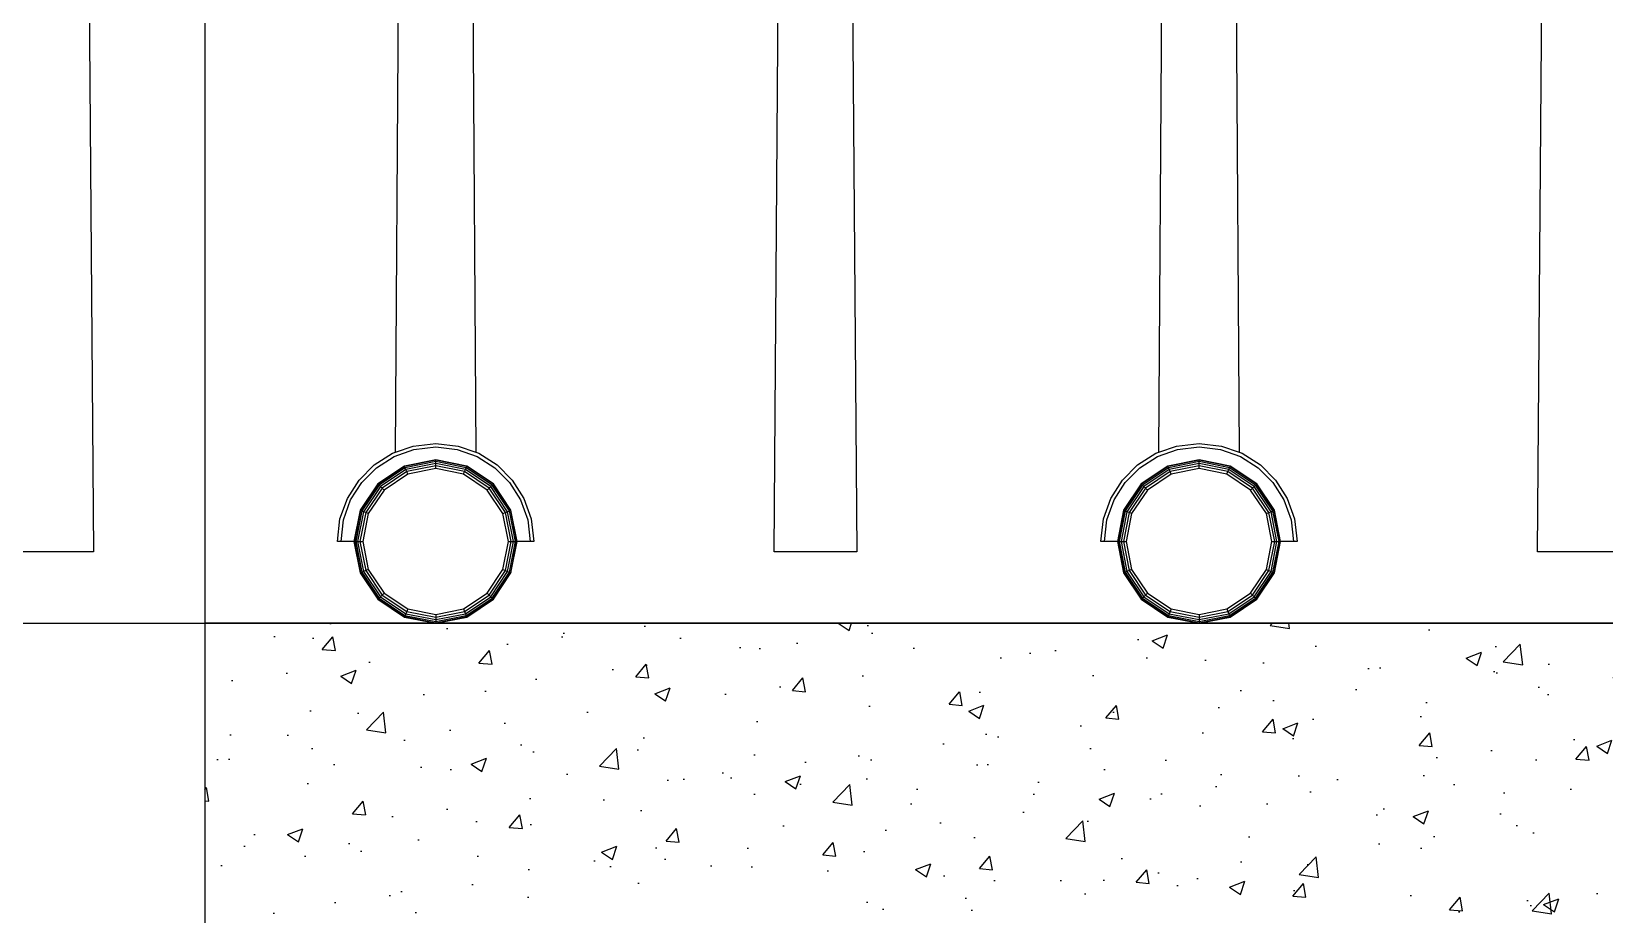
# Model space of a CAD drawing. Extents: x -2377130 to 293730, y -2 to 754590.
# Drawn here: x -2153169 to -2152089, y 516737 to 517344 of the extents above; entities that cross this region are included whole.
import ezdxf

# ---------------------------------------------------------------- set-up
doc = ezdxf.new("R2010")
doc.units = 0
doc.header["$LTSCALE"] = 1000
doc.header["$MEASUREMENT"] = 0
doc.layers.add('A-AXIS-SYMB', color=3, linetype='Continuous')
doc.layers.add('A-SFCE', color=30, linetype='Continuous')

# ---------------------------------------------------------------- blocks, each defined once
blk = doc.blocks.new('A$C4A4B1E4B')
at = {"color": 250}
for p, q in [((-1733.5, 133.6), (-1731.3, 454.6)), ((-1680.4, 455.5), (-1678.2, 133.6)), ((-1473.5, 65.3), (-1470.5, 457.4)), ((-1209.4, 133.6), (-1207.1, 454.6)), ((-1156.3, 455.5), (-1154.1, 133.6)), ((-949.4, 65.3), (-946.4, 457.4)), ((-1943.8, 452.6), (-1940.8, 65.3)), ((-1419.7, 452.6), (-1416.7, 65.3)), ((-1748, 124.9), (-1735.5, 132.9)), ((-1746.5, 123), (-1734.4, 130.7)), ((-1735.5, 132.9), (-1733.5, 133.6)), ((-1734.4, 130.7), (-1720.7, 135.5)), ((-1733.5, 133.6), (-1721.3, 137.9)), ((-1721.3, 137.9), (-1705.8, 139.7)), ((-1720.7, 135.5), (-1705.8, 137.3)), ((-1705.8, 139.7), (-1690.4, 137.9)), ((-1705.8, 137.3), (-1691, 135.5)), ((-1691, 135.5), (-1677.3, 130.7)), ((-1690.4, 137.9), (-1678.2, 133.6)), ((-1678.2, 133.6), (-1676.2, 132.9)), ((-1677.3, 130.7), (-1665.2, 123)), ((-1676.2, 132.9), (-1663.7, 124.9)), ((-1223.9, 124.9), (-1211.4, 132.9)), ((-1222.4, 123), (-1210.3, 130.7)), ((-1211.4, 132.9), (-1209.4, 133.6)), ((-1210.3, 130.7), (-1196.6, 135.5)), ((-1209.4, 133.6), (-1197.2, 137.9)), ((-1197.2, 137.9), (-1181.7, 139.7)), ((-1196.6, 135.5), (-1181.7, 137.3)), ((-1181.7, 139.7), (-1166.3, 137.9)), ((-1181.7, 137.3), (-1166.9, 135.5)), ((-1166.9, 135.5), (-1153.2, 130.7)), ((-1166.3, 137.9), (-1154.1, 133.6)), ((-1154.1, 133.6), (-1152.1, 132.9)), ((-1153.2, 130.7), (-1141.1, 123)), ((-1152.1, 132.9), (-1139.6, 124.9)), ((-1758.4, 114.5), (-1748, 124.9)), ((-1756.5, 112.9), (-1746.5, 123)), ((-1727.3, 124.1), (-1745.5, 111.9)), ((-1727.2, 123.8), (-1745.3, 111.7)), ((-1726.9, 123), (-1744.7, 111.1)), ((-1726.4, 121.8), (-1743.7, 110.2)), ((-1725.7, 120.3), (-1742.6, 109)), ((-1705.8, 128.4), (-1727.3, 124.1)), ((-1727.2, 123.8), (-1727.3, 124.1)), ((-1705.8, 128.1), (-1727.2, 123.8)), ((-1726.9, 123), (-1727.2, 123.8)), ((-1705.8, 127.2), (-1726.9, 123)), ((-1726.4, 121.8), (-1726.9, 123)), ((-1705.8, 125.9), (-1726.4, 121.8)), ((-1725.7, 120.3), (-1726.4, 121.8)), ((-1705.8, 124.2), (-1725.7, 120.3)), ((-1725, 118.6), (-1725.7, 120.3)), ((-1705.8, 122.4), (-1725, 118.6)), ((-1684.4, 124.1), (-1705.8, 128.4)), ((-1705.8, 128.1), (-1705.8, 128.4)), ((-1684.5, 123.8), (-1705.8, 128.1)), ((-1705.8, 127.2), (-1705.8, 128.1)), ((-1684.8, 123), (-1705.8, 127.2)), ((-1705.8, 125.9), (-1705.8, 127.2)), ((-1685.3, 121.8), (-1705.8, 125.9)), ((-1705.8, 124.2), (-1705.8, 125.9)), ((-1686, 120.3), (-1705.8, 124.2)), ((-1705.8, 122.4), (-1705.8, 124.2)), ((-1686.7, 118.6), (-1705.8, 122.4)), ((-1686.7, 118.6), (-1686, 120.3)), ((-1686, 120.3), (-1685.3, 121.8)), ((-1669.1, 109), (-1686, 120.3)), ((-1685.3, 121.8), (-1684.8, 123)), ((-1668, 110.2), (-1685.3, 121.8)), ((-1684.8, 123), (-1684.5, 123.8)), ((-1667, 111.1), (-1684.8, 123)), ((-1684.5, 123.8), (-1684.4, 124.1)), ((-1666.4, 111.7), (-1684.5, 123.8)), ((-1666.2, 111.9), (-1684.4, 124.1)), ((-1665.2, 123), (-1655.2, 112.9)), ((-1663.7, 124.9), (-1653.3, 114.5)), ((-1234.3, 114.5), (-1223.9, 124.9)), ((-1232.4, 112.9), (-1222.4, 123)), ((-1203.2, 124.1), (-1221.4, 111.9)), ((-1203.1, 123.8), (-1221.2, 111.7)), ((-1202.7, 123), (-1220.6, 111.1)), ((-1202.2, 121.8), (-1219.6, 110.2)), ((-1201.6, 120.3), (-1218.4, 109)), ((-1181.7, 128.4), (-1203.2, 124.1)), ((-1203.1, 123.8), (-1203.2, 124.1)), ((-1181.7, 128.1), (-1203.1, 123.8)), ((-1202.7, 123), (-1203.1, 123.8)), ((-1181.7, 127.2), (-1202.7, 123)), ((-1202.2, 121.8), (-1202.7, 123)), ((-1181.7, 125.9), (-1202.2, 121.8)), ((-1201.6, 120.3), (-1202.2, 121.8)), ((-1181.7, 124.2), (-1201.6, 120.3)), ((-1200.9, 118.6), (-1201.6, 120.3)), ((-1181.7, 122.4), (-1200.9, 118.6)), ((-1160.3, 124.1), (-1181.7, 128.4)), ((-1181.7, 128.1), (-1181.7, 128.4)), ((-1160.4, 123.8), (-1181.7, 128.1)), ((-1181.7, 127.2), (-1181.7, 128.1)), ((-1160.7, 123), (-1181.7, 127.2)), ((-1181.7, 125.9), (-1181.7, 127.2)), ((-1161.2, 121.8), (-1181.7, 125.9)), ((-1181.7, 124.2), (-1181.7, 125.9)), ((-1161.9, 120.3), (-1181.7, 124.2)), ((-1181.7, 122.4), (-1181.7, 124.2)), ((-1162.6, 118.6), (-1181.7, 122.4)), ((-1162.6, 118.6), (-1161.9, 120.3)), ((-1161.9, 120.3), (-1161.2, 121.8)), ((-1145, 109), (-1161.9, 120.3)), ((-1161.2, 121.8), (-1160.7, 123)), ((-1143.9, 110.2), (-1161.2, 121.8)), ((-1160.7, 123), (-1160.4, 123.8)), ((-1142.9, 111.1), (-1160.7, 123)), ((-1160.4, 123.8), (-1160.3, 124.1)), ((-1142.3, 111.7), (-1160.4, 123.8)), ((-1142.1, 111.9), (-1160.3, 124.1)), ((-1141.1, 123), (-1131.1, 112.9)), ((-1139.6, 124.9), (-1129.2, 114.5)), ((-1766.4, 101.9), (-1758.4, 114.5)), ((-1764.2, 100.9), (-1756.5, 112.9)), ((-1745.5, 111.9), (-1757.6, 93.8)), ((-1745.3, 111.7), (-1757.4, 93.6)), ((-1744.7, 111.1), (-1756.6, 93.3)), ((-1743.7, 110.2), (-1755.3, 92.8)), ((-1742.6, 109), (-1753.8, 92.2)), ((-1745.3, 111.7), (-1745.5, 111.9)), ((-1744.7, 111.1), (-1745.3, 111.7)), ((-1743.7, 110.2), (-1744.7, 111.1)), ((-1742.6, 109), (-1743.7, 110.2)), ((-1741.2, 107.7), (-1742.6, 109)), ((-1725, 118.6), (-1741.2, 107.7)), ((-1670.4, 107.7), (-1686.7, 118.6)), ((-1670.4, 107.7), (-1669.1, 109)), ((-1669.1, 109), (-1668, 110.2)), ((-1657.9, 92.2), (-1669.1, 109)), ((-1668, 110.2), (-1667, 111.1)), ((-1656.4, 92.8), (-1668, 110.2)), ((-1667, 111.1), (-1666.4, 111.7)), ((-1655.1, 93.3), (-1667, 111.1)), ((-1666.4, 111.7), (-1666.2, 111.9)), ((-1654.3, 93.6), (-1666.4, 111.7)), ((-1654.1, 93.8), (-1666.2, 111.9)), ((-1655.2, 112.9), (-1647.5, 100.9)), ((-1653.3, 114.5), (-1645.3, 101.9)), ((-1242.3, 101.9), (-1234.3, 114.5)), ((-1240.1, 100.9), (-1232.4, 112.9)), ((-1221.4, 111.9), (-1233.5, 93.8)), ((-1221.2, 111.7), (-1233.2, 93.6)), ((-1220.6, 111.1), (-1232.5, 93.3)), ((-1219.6, 110.2), (-1231.2, 92.8)), ((-1218.4, 109), (-1229.7, 92.2)), ((-1221.2, 111.7), (-1221.4, 111.9)), ((-1220.6, 111.1), (-1221.2, 111.7)), ((-1219.6, 110.2), (-1220.6, 111.1)), ((-1218.4, 109), (-1219.6, 110.2)), ((-1217.1, 107.7), (-1218.4, 109)), ((-1200.9, 118.6), (-1217.1, 107.7)), ((-1146.3, 107.7), (-1162.6, 118.6)), ((-1146.3, 107.7), (-1145, 109)), ((-1145, 109), (-1143.9, 110.2)), ((-1133.8, 92.2), (-1145, 109)), ((-1143.9, 110.2), (-1142.9, 111.1)), ((-1132.2, 92.8), (-1143.9, 110.2)), ((-1142.9, 111.1), (-1142.3, 111.7)), ((-1131, 93.3), (-1142.9, 111.1)), ((-1142.3, 111.7), (-1142.1, 111.9)), ((-1130.2, 93.6), (-1142.3, 111.7)), ((-1130, 93.8), (-1142.1, 111.9)), ((-1131.1, 112.9), (-1123.4, 100.9)), ((-1129.2, 114.5), (-1121.2, 101.9)), ((-1771.5, 87.8), (-1766.4, 101.9)), ((-1769.1, 87.2), (-1764.2, 100.9)), ((-1741.2, 107.7), (-1752.1, 91.5)), ((-1659.6, 91.5), (-1670.4, 107.7)), ((-1647.5, 100.9), (-1642.6, 87.2)), ((-1645.3, 101.9), (-1640.2, 87.8)), ((-1247.4, 87.8), (-1242.3, 101.9)), ((-1245, 87.2), (-1240.1, 100.9)), ((-1217.1, 107.7), (-1228, 91.5)), ((-1135.5, 91.5), (-1146.3, 107.7)), ((-1123.4, 100.9), (-1118.5, 87.2)), ((-1121.2, 101.9), (-1116.1, 87.8)), ((-1773.3, 72.3), (-1771.5, 87.8)), ((-1770.8, 72.3), (-1769.1, 87.2)), ((-1757.6, 93.8), (-1761.9, 72.3)), ((-1757.4, 93.6), (-1761.6, 72.3)), ((-1756.6, 93.3), (-1760.7, 72.3)), ((-1755.3, 92.8), (-1759.4, 72.3)), ((-1753.8, 92.2), (-1757.8, 72.3)), ((-1757.4, 93.6), (-1757.6, 93.8)), ((-1756.6, 93.3), (-1757.4, 93.6)), ((-1755.3, 92.8), (-1756.6, 93.3)), ((-1752.1, 91.5), (-1755.9, 72.3)), ((-1753.8, 92.2), (-1755.3, 92.8)), ((-1752.1, 91.5), (-1753.8, 92.2)), ((-1659.6, 91.5), (-1657.9, 92.2)), ((-1655.8, 72.3), (-1659.6, 91.5)), ((-1657.9, 92.2), (-1656.4, 92.8)), ((-1653.9, 72.3), (-1657.9, 92.2)), ((-1656.4, 92.8), (-1655.1, 93.3)), ((-1652.3, 72.3), (-1656.4, 92.8)), ((-1655.1, 93.3), (-1654.3, 93.6)), ((-1651, 72.3), (-1655.1, 93.3)), ((-1654.3, 93.6), (-1654.1, 93.8)), ((-1650.1, 72.3), (-1654.3, 93.6)), ((-1649.8, 72.3), (-1654.1, 93.8)), ((-1642.6, 87.2), (-1640.9, 72.3)), ((-1640.2, 87.8), (-1638.4, 72.3)), ((-1249.1, 72.3), (-1247.4, 87.8)), ((-1246.7, 72.3), (-1245, 87.2)), ((-1233.5, 93.8), (-1237.8, 72.3)), ((-1233.2, 93.6), (-1237.5, 72.3)), ((-1232.5, 93.3), (-1236.6, 72.3)), ((-1231.2, 92.8), (-1235.3, 72.3)), ((-1229.7, 92.2), (-1233.6, 72.3)), ((-1233.2, 93.6), (-1233.5, 93.8)), ((-1232.5, 93.3), (-1233.2, 93.6)), ((-1231.2, 92.8), (-1232.5, 93.3)), ((-1228, 91.5), (-1231.8, 72.3)), ((-1229.7, 92.2), (-1231.2, 92.8)), ((-1228, 91.5), (-1229.7, 92.2)), ((-1135.5, 91.5), (-1133.8, 92.2)), ((-1131.7, 72.3), (-1135.5, 91.5)), ((-1133.8, 92.2), (-1132.2, 92.8)), ((-1129.8, 72.3), (-1133.8, 92.2)), ((-1132.2, 92.8), (-1131, 93.3)), ((-1128.2, 72.3), (-1132.2, 92.8)), ((-1131, 93.3), (-1130.2, 93.6)), ((-1126.8, 72.3), (-1131, 93.3)), ((-1130.2, 93.6), (-1130, 93.8)), ((-1126, 72.3), (-1130.2, 93.6)), ((-1125.7, 72.3), (-1130, 93.8)), ((-1118.5, 87.2), (-1116.8, 72.3)), ((-1116.1, 87.8), (-1114.3, 72.3)), ((-1940.8, 65.3), (-1997.6, 65.3)), ((-1770.8, 72.3), (-1773.3, 72.3)), ((-1761.9, 72.3), (-1770.8, 72.3)), ((-1761.9, 72.3), (-1757.6, 50.9)), ((-1761.9, 72.3), (-1761.6, 72.3)), ((-1761.6, 72.3), (-1757.4, 51)), ((-1761.6, 72.3), (-1760.7, 72.3)), ((-1760.7, 72.3), (-1756.6, 51.3)), ((-1760.7, 72.3), (-1759.4, 72.3)), ((-1759.4, 72.3), (-1755.3, 51.8)), ((-1759.4, 72.3), (-1757.8, 72.3)), ((-1757.8, 72.3), (-1753.8, 52.5)), ((-1757.8, 72.3), (-1755.9, 72.3)), ((-1755.9, 72.3), (-1752.1, 53.2)), ((-1659.6, 53.2), (-1655.8, 72.3)), ((-1657.9, 52.5), (-1653.9, 72.3)), ((-1656.4, 51.8), (-1652.3, 72.3)), ((-1655.8, 72.3), (-1653.9, 72.3)), ((-1655.1, 51.3), (-1651, 72.3)), ((-1654.3, 51), (-1650.1, 72.3)), ((-1654.1, 50.9), (-1649.8, 72.3)), ((-1653.9, 72.3), (-1652.3, 72.3)), ((-1652.3, 72.3), (-1651, 72.3)), ((-1651, 72.3), (-1650.1, 72.3)), ((-1650.1, 72.3), (-1649.8, 72.3)), ((-1640.9, 72.3), (-1649.8, 72.3)), ((-1638.4, 72.3), (-1640.9, 72.3)), ((-1416.7, 65.3), (-1473.5, 65.3)), ((-1246.7, 72.3), (-1249.1, 72.3)), ((-1237.8, 72.3), (-1246.7, 72.3)), ((-1237.8, 72.3), (-1233.5, 50.9)), ((-1237.8, 72.3), (-1237.5, 72.3)), ((-1237.5, 72.3), (-1233.2, 51)), ((-1237.5, 72.3), (-1236.6, 72.3)), ((-1236.6, 72.3), (-1232.5, 51.3)), ((-1236.6, 72.3), (-1235.3, 72.3)), ((-1235.3, 72.3), (-1231.2, 51.8)), ((-1235.3, 72.3), (-1233.6, 72.3)), ((-1233.6, 72.3), (-1229.7, 52.5)), ((-1233.6, 72.3), (-1231.8, 72.3)), ((-1231.8, 72.3), (-1228, 53.2)), ((-1135.5, 53.2), (-1131.7, 72.3)), ((-1133.8, 52.5), (-1129.8, 72.3)), ((-1132.2, 51.8), (-1128.2, 72.3)), ((-1131.7, 72.3), (-1129.8, 72.3)), ((-1131, 51.3), (-1126.8, 72.3)), ((-1130.2, 51), (-1126, 72.3)), ((-1130, 50.9), (-1125.7, 72.3)), ((-1129.8, 72.3), (-1128.2, 72.3)), ((-1128.2, 72.3), (-1126.8, 72.3)), ((-1126.8, 72.3), (-1126, 72.3)), ((-1126, 72.3), (-1125.7, 72.3)), ((-1116.8, 72.3), (-1125.7, 72.3)), ((-1114.3, 72.3), (-1116.8, 72.3)), ((-892.6, 65.3), (-949.4, 65.3)), ((-1757.4, 51), (-1757.6, 50.9)), ((-1757.6, 50.9), (-1745.5, 32.7)), ((-1756.6, 51.3), (-1757.4, 51)), ((-1757.4, 51), (-1745.3, 32.9)), ((-1755.3, 51.8), (-1756.6, 51.3)), ((-1756.6, 51.3), (-1744.7, 33.5)), ((-1753.8, 52.5), (-1755.3, 51.8)), ((-1755.3, 51.8), (-1743.7, 34.4)), ((-1752.1, 53.2), (-1753.8, 52.5)), ((-1753.8, 52.5), (-1742.6, 35.6)), ((-1752.1, 53.2), (-1741.2, 36.9)), ((-1670.4, 36.9), (-1659.6, 53.2)), ((-1669.1, 35.6), (-1657.9, 52.5)), ((-1668, 34.4), (-1656.4, 51.8)), ((-1667, 33.5), (-1655.1, 51.3)), ((-1666.4, 32.9), (-1654.3, 51)), ((-1666.2, 32.7), (-1654.1, 50.9)), ((-1659.6, 53.2), (-1657.9, 52.5)), ((-1657.9, 52.5), (-1656.4, 51.8)), ((-1656.4, 51.8), (-1655.1, 51.3)), ((-1655.1, 51.3), (-1654.3, 51)), ((-1654.3, 51), (-1654.1, 50.9)), ((-1233.2, 51), (-1233.5, 50.9)), ((-1233.5, 50.9), (-1221.4, 32.7)), ((-1232.5, 51.3), (-1233.2, 51)), ((-1233.2, 51), (-1221.2, 32.9)), ((-1231.2, 51.8), (-1232.5, 51.3)), ((-1232.5, 51.3), (-1220.6, 33.5)), ((-1229.7, 52.5), (-1231.2, 51.8)), ((-1231.2, 51.8), (-1219.6, 34.4)), ((-1228, 53.2), (-1229.7, 52.5)), ((-1229.7, 52.5), (-1218.4, 35.6)), ((-1228, 53.2), (-1217.1, 36.9)), ((-1146.3, 36.9), (-1135.5, 53.2)), ((-1145, 35.6), (-1133.8, 52.5)), ((-1143.9, 34.4), (-1132.2, 51.8)), ((-1142.9, 33.5), (-1131, 51.3)), ((-1142.3, 32.9), (-1130.2, 51)), ((-1142.1, 32.7), (-1130, 50.9)), ((-1135.5, 53.2), (-1133.8, 52.5)), ((-1133.8, 52.5), (-1132.2, 51.8)), ((-1132.2, 51.8), (-1131, 51.3)), ((-1131, 51.3), (-1130.2, 51)), ((-1130.2, 51), (-1130, 50.9)), ((-1745.3, 32.9), (-1745.5, 32.7)), ((-1745.5, 32.7), (-1727.3, 20.5)), ((-1744.7, 33.5), (-1745.3, 32.9)), ((-1745.3, 32.9), (-1727.2, 20.8)), ((-1743.7, 34.4), (-1744.7, 33.5)), ((-1744.7, 33.5), (-1726.9, 21.6)), ((-1742.6, 35.6), (-1743.7, 34.4)), ((-1743.7, 34.4), (-1726.4, 22.8)), ((-1741.2, 36.9), (-1742.6, 35.6)), ((-1742.6, 35.6), (-1725.7, 24.4)), ((-1741.2, 36.9), (-1725, 26.1)), ((-1686.7, 26.1), (-1670.4, 36.9)), ((-1686, 24.4), (-1669.1, 35.6)), ((-1685.3, 22.8), (-1668, 34.4)), ((-1684.8, 21.6), (-1667, 33.5)), ((-1684.5, 20.8), (-1666.4, 32.9)), ((-1684.4, 20.5), (-1666.2, 32.7)), ((-1670.4, 36.9), (-1669.1, 35.6)), ((-1669.1, 35.6), (-1668, 34.4)), ((-1668, 34.4), (-1667, 33.5)), ((-1667, 33.5), (-1666.4, 32.9)), ((-1666.4, 32.9), (-1666.2, 32.7)), ((-1221.2, 32.9), (-1221.4, 32.7)), ((-1221.4, 32.7), (-1203.2, 20.5)), ((-1220.6, 33.5), (-1221.2, 32.9)), ((-1221.2, 32.9), (-1203.1, 20.8)), ((-1219.6, 34.4), (-1220.6, 33.5)), ((-1220.6, 33.5), (-1202.7, 21.6)), ((-1218.4, 35.6), (-1219.6, 34.4)), ((-1219.6, 34.4), (-1202.2, 22.8)), ((-1217.1, 36.9), (-1218.4, 35.6)), ((-1218.4, 35.6), (-1201.6, 24.4)), ((-1217.1, 36.9), (-1200.9, 26.1)), ((-1162.6, 26.1), (-1146.3, 36.9)), ((-1161.9, 24.4), (-1145, 35.6)), ((-1161.2, 22.8), (-1143.9, 34.4)), ((-1160.7, 21.6), (-1142.9, 33.5)), ((-1160.4, 20.8), (-1142.3, 32.9)), ((-1160.3, 20.5), (-1142.1, 32.7)), ((-1146.3, 36.9), (-1145, 35.6)), ((-1145, 35.6), (-1143.9, 34.4)), ((-1143.9, 34.4), (-1142.9, 33.5)), ((-1142.9, 33.5), (-1142.3, 32.9)), ((-1142.3, 32.9), (-1142.1, 32.7)), ((-1726.4, 22.8), (-1726.9, 21.6)), ((-1725.7, 24.4), (-1726.4, 22.8)), ((-1726.4, 22.8), (-1705.8, 18.7)), ((-1725, 26.1), (-1725.7, 24.4)), ((-1725.7, 24.4), (-1705.8, 20.4)), ((-1725, 26.1), (-1705.8, 22.3)), ((-1705.8, 22.3), (-1686.7, 26.1)), ((-1705.8, 20.4), (-1686, 24.4)), ((-1705.8, 18.7), (-1685.3, 22.8)), ((-1705.8, 22.3), (-1705.8, 20.4)), ((-1686.7, 26.1), (-1686, 24.4)), ((-1686, 24.4), (-1685.3, 22.8)), ((-1685.3, 22.8), (-1684.8, 21.6)), ((-1202.2, 22.8), (-1202.7, 21.6)), ((-1201.6, 24.4), (-1202.2, 22.8)), ((-1202.2, 22.8), (-1181.7, 18.7)), ((-1200.9, 26.1), (-1201.6, 24.4)), ((-1201.6, 24.4), (-1181.7, 20.4)), ((-1200.9, 26.1), (-1181.7, 22.3)), ((-1181.7, 22.3), (-1162.6, 26.1)), ((-1181.7, 20.4), (-1161.9, 24.4)), ((-1181.7, 18.7), (-1161.2, 22.8)), ((-1181.7, 22.3), (-1181.7, 20.4)), ((-1162.6, 26.1), (-1161.9, 24.4)), ((-1161.9, 24.4), (-1161.2, 22.8)), ((-1161.2, 22.8), (-1160.7, 21.6)), ((-1727.2, 20.8), (-1727.3, 20.5)), ((-1727.3, 20.5), (-1705.8, 16.3)), ((-1726.9, 21.6), (-1727.2, 20.8)), ((-1727.2, 20.8), (-1705.8, 16.6)), ((-1726.9, 21.6), (-1705.8, 17.4)), ((-1705.8, 17.4), (-1684.8, 21.6)), ((-1705.8, 16.6), (-1684.5, 20.8)), ((-1705.8, 16.3), (-1684.4, 20.5)), ((-1705.8, 20.4), (-1705.8, 18.7)), ((-1705.8, 18.7), (-1705.8, 17.4)), ((-1705.8, 17.4), (-1705.8, 16.6)), ((-1705.8, 16.6), (-1705.8, 16.3)), ((-1684.8, 21.6), (-1684.5, 20.8)), ((-1684.5, 20.8), (-1684.4, 20.5)), ((-1203.1, 20.8), (-1203.2, 20.5)), ((-1203.2, 20.5), (-1181.7, 16.3)), ((-1202.7, 21.6), (-1203.1, 20.8)), ((-1203.1, 20.8), (-1181.7, 16.6)), ((-1202.7, 21.6), (-1181.7, 17.4)), ((-1181.7, 17.4), (-1160.7, 21.6)), ((-1181.7, 16.6), (-1160.4, 20.8)), ((-1181.7, 16.3), (-1160.3, 20.5)), ((-1181.7, 20.4), (-1181.7, 18.7)), ((-1181.7, 18.7), (-1181.7, 17.4)), ((-1181.7, 17.4), (-1181.7, 16.6)), ((-1181.7, 16.6), (-1181.7, 16.3)), ((-1160.7, 21.6), (-1160.4, 20.8)), ((-1160.4, 20.8), (-1160.3, 20.5))]:
    blk.add_line(p, q, dxfattribs=at)

msp = doc.modelspace()

# ---------------------------------------------------------------- hatches: boundary and pattern name
h = msp.add_hatch()
h.set_pattern_fill('混凝土', color=8, scale=15, angle=-21.6976, style=0, double=1)
h.set_pattern_definition([(50, (-2151678.37, 516806.435), (107.589, -9.413), [11.25, -123.75]), (355, (-2151678.37, 516806.44), (-20.813, 112.829), [9, -99]), (100.451, (-2151669.4, 516805.65), (86.7764, 103.416), [9.561, -105.171]), (46.184, (-2151678.37, 516836.44), (160.086, -24.828), [16.875, -185.625]), (96.636, (-2151665.03, 516834.37), (140.2, 146.118), [14.342, -157.757]), (351.184, (-2151678.37, 516836.44), (140.2, 146.118), [13.5, -148.5]), (21, (-2151663.37, 516828.935), (89.536, -60.393), [11.25, -123.75]), (326, (-2151663.37, 516828.94), (36.497, 108.7725), [9, -99]), (71.451, (-2151655.91, 516823.9), (126.0334, 48.3796), [9.561, -105.171]), (37.5, (-2151678.367, 516806.435), (1.824, 49.9341), [0, -97.8, 0, -100.5, 0, -99.375]), (7.5, (-2151678.367, 516806.435), (39.4604, 59.1618), [0, -57.3, 0, -95.55, 0, -37.875]), (327.5, (-2151711.817, 516806.435), (80.0734, -3.3832), [0, -37.5, 0, -117, 0, -155.25]), (317.5, (-2151726.82, 516806.435), (87.478, 15.0157), [0, -48.75, 0, -77.7, 0, -110.25])])
h.paths.add_polyline_path([(-2151252.6, 516937.5), (-2153050, 516937.5), (-2153050, 516737.5), (-2151252.6, 516737.5)])

# ---------------------------------------------------------------- linework, layer by layer
at = {"layer": 'A-AXIS-SYMB', "color": 8}
msp.add_lwpolyline([(-2153050, 519600), (-2153050, 517681.2), (-2152945, 517643), (-2153155, 517606), (-2153050, 517568.8), (-2153050, 515650)], dxfattribs=at)
at = {"layer": 'A-SFCE', "color": 8}
for points in [[(-2159152.6, 516937.5), (-2151070, 516937.5)], [(-2151252.6, 516937.5), (-2153050, 516937.5)]]:
    msp.add_lwpolyline(points, dxfattribs=at)

# ---------------------------------------------------------------- block references
at = {"color": 8}
msp.add_blockref('A$C4A4B1E4B', (-2151185.7, 516921.2), dxfattribs=at)

doc.saveas('drawing.dxf')
